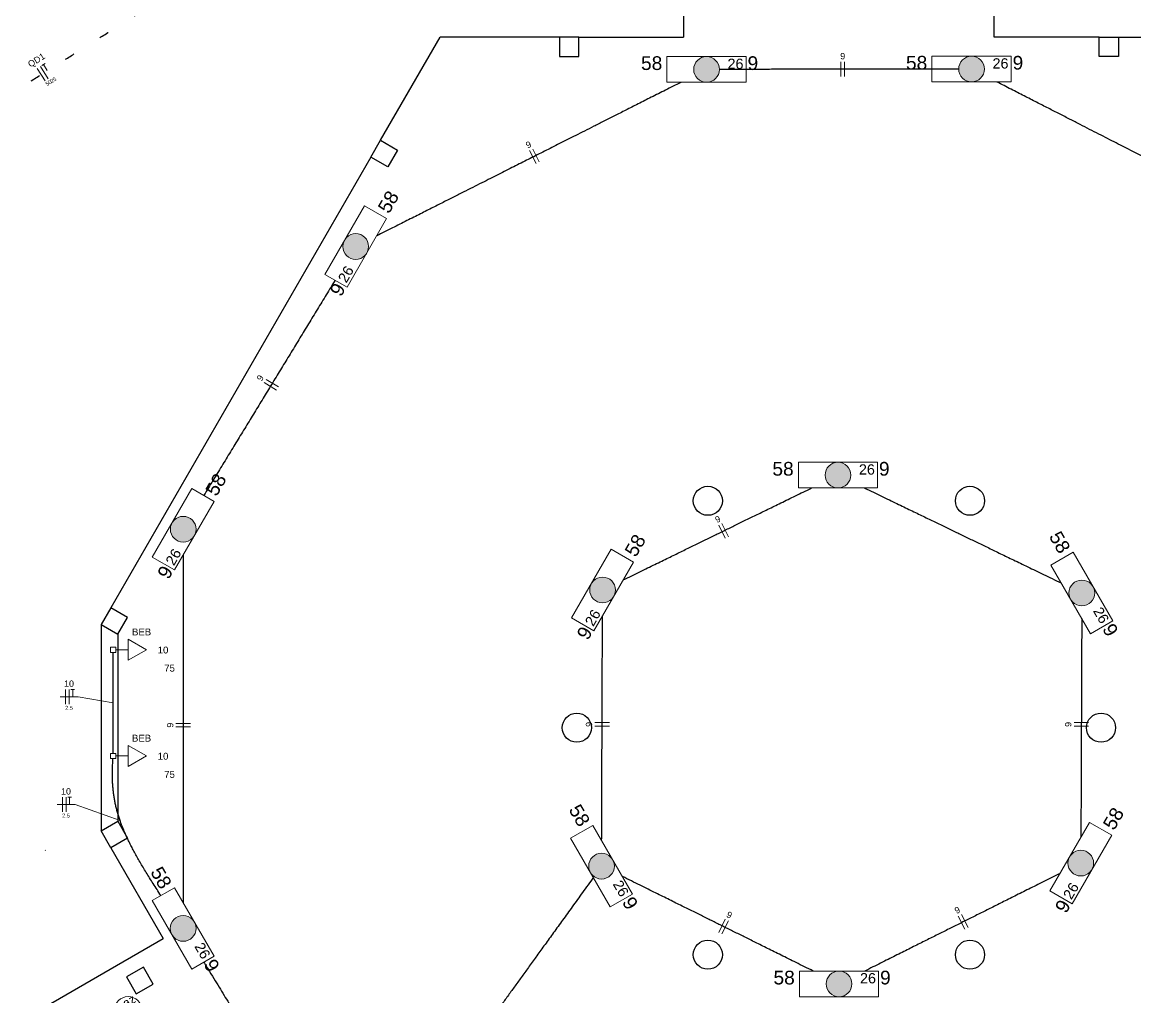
# Model space of a CAD drawing. Extents: x 210 to 779, y 61 to 241.
# Drawn here: x 480.2 to 491.66, y 195.52 to 205.56 of the extents above; entities that cross this region are included whole.
import ezdxf

# ---------------------------------------------------------------- set-up
doc = ezdxf.new("R2010")
doc.units = 0
doc.header["$LTSCALE"] = 2
doc.linetypes.add('DOT2', pattern=[3.175, 0, -3.175])
doc.layers.get('0').update_dxf_attribs({"linetype": 'CONTINUOUS'})
for name, color, linetype in [('A-PAREDE', 5, 'CONTINUOUS'), ('A-PISOS', 2, 'CONTINUOUS'), ('A-PISOS-NIVEL', 1, 'CONTINUOUS'), ('ARQ-ALV-CORTE', 5, 'CONTINUOUS')]:
    doc.layers.add(name, color=color, linetype=linetype)
for name, color, linetype, lineweight in [('EL-Condutos', 4, 'CONTINUOUS', 30), ('EL-Fios', 9, 'CONTINUOUS', 20), ('EL-Textos fios', 7, 'CONTINUOUS', 20), ('EL-Textos pontos', 5, 'CONTINUOUS', 20), ('P-SIMBOL', 5, 'CONTINUOUS', 20)]:
    doc.layers.add(name, color=color, linetype=linetype, lineweight=lineweight)
doc.styles.add('Arial', font='arial.ttf')

msp = doc.modelspace()

# ---------------------------------------------------------------- hatches: boundary and pattern name
at = {"layer": 'P-SIMBOL'}
h = msp.add_hatch(color=256, dxfattribs=at)
h.paths.add_polyline_path([(487.1201227879581, 205.0723100361877, 1), (487.385122787958, 205.0723100361877, 1)])
h.paths.add_polyline_path([(490.1150927879581, 205.0764600361877, 1), (489.8500927879581, 205.0764600361877, 1)])
msp.add_hatch(color=256, dxfattribs=at).paths.add_polyline_path([(483.505672787958, 203.2483100361877, 1), (483.770672787958, 203.2483100361877, 1)])
h = msp.add_hatch(color=256, dxfattribs=at)
h.paths.add_polyline_path([(491.2511927879581, 199.6787600361877, 1), (490.9861927879581, 199.6787600361877, 1)])
h.paths.add_polyline_path([(488.7386727879581, 200.8931600361877, 1), (488.4736727879581, 200.8931600361877, 1)])
h.paths.add_polyline_path([(486.3139727879581, 199.7097600361877, 1), (486.0489727879581, 199.7097600361877, 1)])
h.paths.add_polyline_path([(490.9752627879582, 196.8957600361877, 1), (491.2402627879582, 196.8957600361877, 1)])
h.paths.add_polyline_path([(488.7500727879581, 195.6518600361877, 1), (488.4850727879581, 195.6518600361877, 1)])
h.paths.add_polyline_path([(486.303572787958, 196.8646600361877, 1), (486.0385727879581, 196.8646600361877, 1)])
h = msp.add_hatch(color=256, dxfattribs=at)
h.paths.add_polyline_path([(483.4918727879581, 193.3366100361877, 1), (483.7568727879581, 193.3366100361877, 1)])
h.paths.add_polyline_path([(481.7283727879581, 196.2232600361877, 1), (481.993372787958, 196.2232600361877, 1)])
h.paths.add_polyline_path([(481.7291227879581, 200.3358100361877, 1), (481.9941227879581, 200.3358100361877, 1)])

# ---------------------------------------------------------------- linework, layer by layer
at = {"color": 8}
msp.add_arc((480.4500727879582, 197.0304600361877), 0.00999835, 180, 210.0000000000005, dxfattribs=at)
at = {"layer": 'A-PAREDE', "color": 251}
for points in [[(485.7365083532563, 205.2054600361878), (485.9365083532563, 205.2054600361878), (485.9365083532563, 205.4054600361877), (485.7365083532563, 205.4054600361877)], [(491.4961671688213, 205.2054600361877), (491.2961671688212, 205.2054600361877), (491.2961671688212, 205.4054600361877), (491.4961671688213, 205.4054600361877)], [(484.0678550053083, 204.242062576566), (483.9678550053083, 204.0688574958091), (483.7946499245515, 204.168857495809), (483.8946499245514, 204.342062576566)], [(481.1880255975245, 197.327256805912), (481.2880255975245, 197.1540517251551), (481.1148205167677, 197.0540517251551), (481.0148205167677, 197.227256805912)], [(481.1880255975257, 197.327256805912), (481.2880255975257, 197.1540517251551), (481.1148205167688, 197.0540517251551), (481.0148205167689, 197.227256805912)], [(481.4512709220633, 195.8234910538246), (481.2780658413064, 195.7234910538246), (481.3780658413064, 195.5502859730677), (481.5512709220633, 195.6502859730677)]]:
    msp.add_lwpolyline(points, close=True, dxfattribs=at)
for centre in [(487.2663377610374, 200.6289228557517), (487.2663377610386, 200.6289228557517), (489.9663377610374, 200.6289228557517), (489.9663377610387, 200.6289228557517), (485.9163377610374, 198.2906542655338), (485.9163377610386, 198.2906542655338), (491.3163377610373, 198.2906542655338), (487.2663377610374, 195.9523856753158), (487.2663377610374, 195.9523856753158), (489.9663377610374, 195.9523856753158), (489.9663377610387, 195.9523856753158)]:
    msp.add_circle(centre, 0.15, dxfattribs=at)
at = {"layer": 'A-PISOS', "color": 251}
msp.add_line((478.3205374160848, 194.1938920262618), (481.6547352206581, 196.1188920262652), dxfattribs=at)
at = {"layer": 'A-PISOS-NIVEL', "color": 251}
for p, q in [((487.0163377610373, 209.2599380651107), (487.0163377610373, 205.4054600361878)), ((490.2163377610373, 205.4054600361877), (490.2163377610373, 209.2599380651107)), ((483.8946499245514, 204.342062576566), (484.5086027341193, 205.4054600361878)), ((485.7365083532563, 205.4054600361877), (484.5086027341193, 205.4054600361877)), ((485.9365083532563, 205.4054600361877), (487.0163377610374, 205.4054600361878)), ((491.2961671688212, 205.4054600361877), (490.2163377610373, 205.4054600361877)), ((491.4961671688213, 205.4054600361877), (492.7240727879581, 205.4054600361877)), ((483.7946499245515, 204.1688574958091), (481.1148205167689, 199.5272568059127)), ((481.1148205167688, 197.0540517251551), (481.6547352206582, 196.1188920262653))]:
    msp.add_line(p, q, dxfattribs=at)
at = {"layer": 'ARQ-ALV-CORTE', "color": 251}
for p, q in [((481.0148205167677, 199.3540517251556), (481.0148205167678, 197.2272568059117)), ((481.1880255975246, 199.2540517251555), (481.1880255975247, 197.3272568059117))]:
    msp.add_line(p, q, dxfattribs=at)
for points in [[(481.1880255975246, 199.2540517251558), (481.2880255975246, 199.4272568059127), (481.1148205167678, 199.5272568059127), (481.0148205167678, 199.3540517251558)], [(481.1880255975258, 199.2540517251558), (481.2880255975259, 199.4272568059127), (481.114820516769, 199.5272568059127), (481.014820516769, 199.3540517251558)]]:
    msp.add_lwpolyline(points, close=True, dxfattribs=at)
at = {"layer": 'EL-Condutos', "linetype": 'DOT2', "ltscale": 0.05}
for points in [[(476.0554694256662, 202.2891259400872), (476.4669394821405, 202.5478645752527), (476.8526944065698, 202.7904331303386), (477.2145553917948, 203.0179767889328), (477.5543436306562, 203.2316407346229), (477.8738803159945, 203.4325701509965), (478.1749866406506, 203.6219102216414), (478.4594837974651, 203.8008061301453), (478.7291929792787, 203.9704030600957), (478.9859353789322, 204.1318461950805), (479.2315321892661, 204.2862807186873), (479.4678046031212, 204.4348518145037), (479.6965738133383, 204.5787046661174), (479.9196610127578, 204.7189844571162), (480.1388873942206, 204.8568363710878), (480.3560741505674, 204.9934055916197), (480.5730424746387, 205.1298373022997), (480.7916135592755, 205.2672766867155), (481.0136085973182, 205.4068689284547), (481.2408487816077, 205.549759211105), (481.4751553049846, 205.6970927182541), (481.7183493602896, 205.8500146334898), (481.9722521403633, 206.0096701403996), (482.2386848380464, 206.1772044225712), (482.5194686461799, 206.3537626635924), (482.816424757604, 206.5404900470508), (483.1313743651597, 206.7385317565342), (483.4661386616878, 206.9490329756301), (483.8225388400287, 207.1731388879263), (484.2023960930233, 207.4119946770104), (484.6075316135121, 207.6667455264701)], [(475.9992386888485, 202.0694974211335), (476.2893761233216, 201.5509249964896), (476.5610271574879, 201.0653939003215), (476.8155242409037, 200.6105225704294), (477.0541998231252, 200.1839294446129), (477.2783863537085, 199.783232960672), (477.4894162822101, 199.4060515564064), (477.6886220581861, 199.0500036696159), (477.8773361311929, 198.7127077381004), (478.0568909507865, 198.3917821996598), (478.2286189665232, 198.0848454920938), (478.3938526279595, 197.7895160532023), (478.5539243846516, 197.5034123207851), (478.7101666861554, 197.224152732642), (478.8639119820276, 196.9493557265729), (479.0164927218241, 196.6766397403777), (479.1692413551014, 196.403623211856), (479.3234903314156, 196.1279245788078), (479.4805721003231, 195.8471622790329), (479.6418191113799, 195.558954750331), (479.8085638141426, 195.2609204305022), (479.9821386581671, 194.9506777573461), (480.1638760930099, 194.6258451686626), (480.3551085682272, 194.2840411022515), (480.5571685333751, 193.9228839959127), (480.7713884380101, 193.539992287446), (480.9991007316882, 193.1329844146512), (481.2416378639659, 192.6994788153281), (481.5003322843992, 192.2370939272766), (481.7765164425446, 191.7434481882966), (482.071522787958, 191.2161600361877)]]:
    msp.add_spline(points, degree=3, dxfattribs=at)
at = {"layer": 'EL-Condutos', "linetype": 'Continuous'}
for points in [[(489.8493456065769, 205.0762585134109), (489.7398504376204, 205.0760930875285), (489.6360198251641, 205.0759363697109), (489.5374491621379, 205.0757877276817), (489.443733841472, 205.0756465291643), (489.3544692560967, 205.0755121418824), (489.2692507989421, 205.0753839335594), (489.1876738629383, 205.0752612719188), (489.1093338410156, 205.0751435246843), (489.033826126104, 205.0750300595793), (488.9607461111337, 205.0749202443275), (488.889689189035, 205.0748134466522), (488.8202507527379, 205.074709034277), (488.7520261951726, 205.0746063749255), (488.6846109092692, 205.0745048363213), (488.6176002879581, 205.0744037861877), (488.5505897241692, 205.0743025922485), (488.4831746108328, 205.074200622227), (488.414950340879, 205.0740972438468), (488.3455123072379, 205.0739918248316), (488.2744559028397, 205.0738837329046), (488.2013765206148, 205.0737723357897), (488.125869553493, 205.0736570012101), (488.0475303944046, 205.0735370968896), (487.9659544362799, 205.0734119905516), (487.8807370720488, 205.0732810499197), (487.7914736946416, 205.0731436427173), (487.6977596969885, 205.0729991366681), (487.5991904720198, 205.0728468994955), (487.4953614126652, 205.0726862989231), (487.3858679118553, 205.0725167026744)], [(486.9875478531075, 204.9385440152518), (486.8296917123577, 204.8588841504087), (486.6831293167028, 204.7849233761487), (486.5470454904169, 204.7162503355424), (486.4206250577741, 204.6524536716605), (486.3030528430485, 204.5931220275737), (486.1935136705145, 204.5378440463526), (486.0911923644459, 204.4862083710679), (485.9952737491172, 204.4378036447904), (485.9049426488022, 204.3922185105907), (485.8193838877752, 204.3490416115394), (485.7377822903105, 204.3078615907072), (485.659322680682, 204.2682670911649), (485.5831898831639, 204.2298467559832), (485.5085687220305, 204.1921892282326), (485.4346440215557, 204.1548831509839), (485.3606006060139, 204.1175171673077), (485.285623299679, 204.0796799202747), (485.2088969268253, 204.0409600529557), (485.1296063117268, 204.0009462084213), (485.0469362786579, 203.9592270297422), (484.9600716518926, 203.915391159989), (484.868197255705, 203.8690272422324), (484.7704979143692, 203.8197239195431), (484.6661584521594, 203.7670698349918), (484.5543636933499, 203.7106536316492), (484.4342984622147, 203.650063952586), (484.3051475830279, 203.5848894408727), (484.1660958800638, 203.5147187395802), (484.0163281775963, 203.4391404917791), (483.8550292998997, 203.3577433405401)], [(493.3913689476918, 203.333827213664), (493.2451649634747, 203.4085687273838), (493.1073430164079, 203.4790253566839), (492.9773106132282, 203.5454999832035), (492.8544752606728, 203.6082954885819), (492.7382444654785, 203.667714754458), (492.6280257343824, 203.7240606624711), (492.5232265741216, 203.7776360942603), (492.4232544914326, 203.8287439314647), (492.3275169930528, 203.8776870557236), (492.2354215857191, 203.924768348676), (492.1463757761684, 203.9702906919611), (492.0597870711377, 204.0145569672181), (491.975062977364, 204.057870056086), (491.8916110015843, 204.1005328402042), (491.8088386505355, 204.1428482012116), (491.7261534309546, 204.1851190207474), (491.6429628495787, 204.2276481804508), (491.5586744131446, 204.270738561961), (491.4726956283894, 204.314693046917), (491.3844340020499, 204.3598145169581), (491.2932970408634, 204.4064058537233), (491.1986922515665, 204.4547699388519), (491.1000271408964, 204.505209653983), (490.9967092155901, 204.5580278807556), (490.8881459823845, 204.6135275008091), (490.7737449480165, 204.6720113957824), (490.6529136192233, 204.7337824473148), (490.5250595027417, 204.7991435370454), (490.3895901053086, 204.8683975466134), (490.2459129336613, 204.9418473576579)], [(483.4268898594016, 202.9019303718328), (483.3807812471778, 202.8263393363144), (483.3348876968479, 202.7511008612776), (483.2891938706276, 202.676189802814), (483.2436844307327, 202.6015810170149), (483.1983440393788, 202.5272493599717), (483.1531573587818, 202.4531696877758), (483.1081090511576, 202.3793168565188), (483.0631837787217, 202.305665722292), (483.0183662036901, 202.2321911411869), (482.9736409882784, 202.1588679692948), (482.9289927947025, 202.0856710627072), (482.8844062851782, 202.0125752775156), (482.839866121921, 201.9395554698113), (482.7953569671469, 201.8665864956858), (482.7508634830718, 201.7936432112306), (482.7063703319112, 201.7207004725369), (482.6618621758808, 201.6477331356964), (482.6173236771968, 201.5747160568003), (482.5727394980746, 201.5016240919402), (482.5280943007301, 201.4284320972074), (482.4833727473791, 201.3551149286934), (482.4385595002372, 201.2816474424896), (482.3936392215203, 201.2080044946875), (482.3485965734444, 201.1341609413783), (482.3034162182249, 201.0600916386537), (482.2580828180776, 200.985771442605), (482.2125810352184, 200.9111752093237), (482.1668955318632, 200.8362777949011), (482.1210109702275, 200.7610540554287), (482.0749120125272, 200.6854788469979)], [(486.3951343814901, 199.8140423827928), (486.4830606674284, 199.8569565318026), (486.5663777941043, 199.8976209342828), (486.6454073696686, 199.9361925682807), (486.7204710022721, 199.9728284118438), (486.7918903000655, 200.0076854430195), (486.8599868711997, 200.040920639855), (486.9250823238254, 200.072690980398), (486.9874982660936, 200.1031534426957), (487.0475563061548, 200.1324650047955), (487.10557805216, 200.1607826447448), (487.1618851122599, 200.1882633405911), (487.2167990946053, 200.2150640703817), (487.270641607347, 200.241341812164), (487.3237342586359, 200.2672535439854), (487.3763986566226, 200.2929562438934), (487.4289564094581, 200.3186068899352), (487.4817291252929, 200.3443624601583), (487.5350384122781, 200.3703799326101), (487.5892058785643, 200.396816285338), (487.6445531323024, 200.4238284963894), (487.701401781643, 200.4515735438117), (487.7600734347373, 200.4802084056522), (487.8208896997356, 200.5098900599584), (487.8841721847891, 200.5407754847777), (487.9502424980483, 200.5730216581574), (488.0194222476642, 200.606785558145), (488.0920330417874, 200.6422241627878), (488.1683964885688, 200.6794944501333), (488.2488341961592, 200.7187533982288), (488.3336677727094, 200.7601579851218)], [(488.8812685817132, 200.7601964440217), (488.9711698575002, 200.7167439506715), (489.0561972151186, 200.675647190287), (489.1367071669162, 200.6367338463911), (489.2130562252407, 200.5998316025068), (489.2856009024396, 200.5647681421569), (489.3546977108609, 200.5313711488643), (489.4207031628519, 200.4994683061519), (489.4839737707608, 200.4688872975427), (489.5448660469347, 200.4394558065595), (489.6037365037219, 200.4110015167252), (489.6609416534696, 200.3833521115629), (489.7168380085257, 200.3563352745952), (489.771782081238, 200.3297786893452), (489.8261303839539, 200.3035100393357), (489.8802394290213, 200.2773570080897), (489.9344657287879, 200.25114727913), (489.9891657956013, 200.2247085359797), (490.0446961418093, 200.1978684621614), (490.1014132797595, 200.1704547411983), (490.1596737217995, 200.1422950566131), (490.2198339802772, 200.1132170919287), (490.2822505675402, 200.0830485306682), (490.3472799959363, 200.0516170563543), (490.4152787778129, 200.01875035251), (490.486603425518, 199.9842761026581), (490.5616104513991, 199.9480219903217), (490.640656367804, 199.9098156990235), (490.7240976870804, 199.8694849122865), (490.8122909215758, 199.8268573136336), (490.9055925836381, 199.7817605865878)], [(481.8615727215607, 200.0732187397707), (481.8615364331536, 199.8833875932141), (481.8615028486866, 199.7080913914128), (481.8614717851461, 199.5462919240273), (481.8614430595185, 199.3969509807178), (481.8614164887902, 199.2590303511447), (481.8613918899474, 199.1314918249684), (481.8613690799764, 199.0132971918491), (481.8613478758637, 198.9034082414471), (481.8613280945956, 198.8007867634229), (481.8613095531585, 198.7043945474367), (481.8612920685385, 198.6131933831489), (481.8612754577221, 198.5261450602198), (481.8612595376957, 198.4422113683096), (481.8612441254456, 198.3603540970788), (481.8612290379581, 198.2795350361878), (481.8612140922195, 198.1987159752966), (481.8611991052163, 198.1168587040658), (481.8611838939347, 198.0329250121557), (481.8611682753611, 197.9458766892265), (481.8611520664818, 197.8546755249387), (481.8611350842833, 197.7582833089525), (481.8611171457516, 197.6556618309283), (481.8610980678735, 197.5457728805264), (481.8610776676349, 197.4275782474071), (481.8610557620223, 197.3000397212307), (481.8610321680223, 197.1621190916577), (481.861006702621, 197.0127781483482), (481.8609791828046, 196.8509786809626), (481.8609494255596, 196.6756824791614), (481.8609172478725, 196.4858513326047)], [(486.1720459526902, 197.1300894486318), (486.1724235982993, 197.2330517761062), (486.1727817259609, 197.3306721514856), (486.1731217209181, 197.423332133881), (486.1734449684143, 197.511413282403), (486.1737528536923, 197.5952971561625), (486.1740467619953, 197.6753653142702), (486.1743280785664, 197.7519993158369), (486.1745981886486, 197.8255807199734), (486.1748584774851, 197.8964910857904), (486.1751103303191, 197.9651119723988), (486.1753551323935, 198.0318249389093), (486.1755942689516, 198.0970115444327), (486.1758291252362, 198.1610533480797), (486.1760610864907, 198.2243319089611), (486.1762915379581, 198.2872287861877), (486.1765218648814, 198.3501255388703), (486.1767534525039, 198.4134037261197), (486.1769876860685, 198.4774449070466), (486.1772259508182, 198.5426306407618), (486.1774696319965, 198.6093424863761), (486.1777201148463, 198.6779620030003), (486.1779787846106, 198.7488707497451), (486.1782470265326, 198.8224502857213), (486.1785262258553, 198.8990821700396), (486.1788177678218, 198.979147961811), (486.1791230376755, 199.063029220146), (486.1794434206591, 199.1511075041556), (486.1797803020159, 199.2437643729504), (486.180135066989, 199.3413813856414), (486.1805091008214, 199.4443401013391)], [(491.1176641343218, 199.4169264457898), (491.1172664959634, 199.3157039011419), (491.1168899871455, 199.2198555329147), (491.1165331006935, 199.1289979910983), (491.1161943294329, 199.0427479256826), (491.1158721661889, 198.9607219866577), (491.1155651037869, 198.8825368240138), (491.1152716350524, 198.8078090877408), (491.1149902528106, 198.7361554278288), (491.114719449887, 198.6671924942681), (491.114457719107, 198.6005369370484), (491.1142035532957, 198.5358054061599), (491.1139554452787, 198.4726145515928), (491.1137118878814, 198.4105810233371), (491.1134713739291, 198.3493214713827), (491.1132323962472, 198.2884525457199), (491.1129934476609, 198.2275908963386), (491.1127530209959, 198.1663531732289), (491.1125096090773, 198.1043560263809), (491.1122617047305, 198.0412161057847), (491.112007800781, 197.9765500614303), (491.1117463900542, 197.9099745433078), (491.1114759653752, 197.8411062014072), (491.1111950195696, 197.7695616857187), (491.1109020454628, 197.6949576462322), (491.1105955358799, 197.6169107329378), (491.1102739836466, 197.5350375958257), (491.109935881588, 197.4489548848858), (491.1095797225298, 197.3582792501083), (491.109203999297, 197.2626273414831), (491.1088072047151, 197.1616158090004)], [(481.1400727879581, 198.0264142381785), (481.1400727879581, 198.0759012268519), (481.1400727879581, 198.122320047892), (481.1400727879581, 198.1658895862595), (481.1400727879581, 198.2068287269151), (481.1400727879581, 198.2453563548194), (481.1400727879581, 198.2816913549332), (481.1400727879581, 198.3160526122171), (481.1400727879581, 198.3486590116318), (481.1400727879581, 198.3797294381379), (481.1400727879581, 198.4094827766961), (481.1400727879581, 198.4381379122671), (481.1400727879581, 198.4659137298117), (481.1400727879581, 198.4930291142903), (481.1400727879581, 198.5197029506637), (481.1400727879581, 198.5461541238926), (481.1400727879581, 198.5726015189377), (481.1400727879581, 198.5992640207595), (481.1400727879581, 198.6263605143189), (481.1400727879581, 198.6541098845765), (481.1400727879581, 198.6827310164929), (481.1400727879581, 198.7124427950287), (481.1400727879581, 198.7434641051448), (481.1400727879581, 198.7760138318017), (481.1400727879581, 198.8103108599601), (481.1400727879581, 198.8465740745807), (481.1400727879581, 198.8850223606242), (481.1400727879581, 198.9258746030513), (481.1400727879581, 198.9693496868225), (481.1400727879581, 199.0156664968986), (481.1400727879581, 199.0650439182403)], [(481.6322718702961, 196.5617301777377), (481.5913240077544, 196.6242670377491), (481.5524103068172, 196.6845955242284), (481.5154935814845, 196.742836720058), (481.4805366457561, 196.7991117081206), (481.447502313632, 196.8535415712987), (481.4163533991121, 196.9062473924749), (481.387052716196, 196.9573502545317), (481.359563078884, 197.0069712403516), (481.3338473011759, 197.0552314328173), (481.3098681970714, 197.1022519148113), (481.2875885805705, 197.1481537692161), (481.2669712656732, 197.1930580789143), (481.2479790663793, 197.2370859267884), (481.2305747966887, 197.280358395721), (481.2147212706014, 197.3229965685947), (481.2003813021173, 197.365121528292), (481.187517705236, 197.4068543576955), (481.1760932939576, 197.4483161396877), (481.1660708822822, 197.4896279571512), (481.1574132842096, 197.5309108929685), (481.1500833137393, 197.5722860300222), (481.1440437848717, 197.6138744511948), (481.1392575116066, 197.6557972393689), (481.1356873079437, 197.6981754774271), (481.1332959878831, 197.7411302482519), (481.1320463654245, 197.7847826347259), (481.1319012545678, 197.8292537197316), (481.1328234693132, 197.8746645861515), (481.1347758236604, 197.9211363168683), (481.1377211316092, 197.9687899947644)], [(490.8938560784046, 196.7889121757097), (490.8079745246187, 196.7460138377729), (490.7258354531889, 196.7049849314955), (490.6471770285987, 196.6656946580957), (490.571737415331, 196.628012218792), (490.4992547778693, 196.5918068148027), (490.4294672806968, 196.5569476473463), (490.3621130882967, 196.5233039176412), (490.2969303651524, 196.4907448269057), (490.2336572757471, 196.4591395763582), (490.1720319845642, 196.4283573672172), (490.1117926560867, 196.3982674007011), (490.0526774547982, 196.3687388780281), (489.9944245451816, 196.3396410004167), (489.9367720917206, 196.3108429690853), (489.8794582588982, 196.2822139852524), (489.8222212111977, 196.2536232501362), (489.7647991131024, 196.2249399649552), (489.7069301290956, 196.1960333309277), (489.6483524236606, 196.1667725492723), (489.5888041612805, 196.1370268212071), (489.5280235064387, 196.1066653479508), (489.4657486236186, 196.0755573307215), (489.4017176773032, 196.0435719707378), (489.335668831976, 196.010578469218), (489.2673402521201, 195.9764460273806), (489.1964701022189, 195.9410438464438), (489.1227965467556, 195.9042411276262), (489.0460577502136, 195.865907072146), (488.9659918770761, 195.8259108812217), (488.8823370918263, 195.7841217560718)], [(486.0880413662783, 196.7496347654125), (485.9752743849129, 196.5934161574127), (485.869420316823, 196.4467741450551), (485.7699853825442, 196.3090246750004), (485.6764758026123, 196.1794836939095), (485.5883977975628, 196.057467148443), (485.5052575879316, 195.9422909852618), (485.4265613942543, 195.8332711510265), (485.3518154370666, 195.7297235923979), (485.2805259369041, 195.6309642560368), (485.2121991143027, 195.536309088604), (485.1463411897979, 195.4450740367601), (485.0824583839255, 195.356575047166), (485.0200569172212, 195.2701280664824), (484.9586430102206, 195.18504904137), (484.8977228834593, 195.1006539184896), (484.8368027574732, 195.016258644502), (484.775388852798, 194.9311791660678), (484.7129873899692, 194.844731429848), (484.6491045895227, 194.7562313825031), (484.583246671994, 194.664994970694), (484.5149198579189, 194.5703381410815), (484.4436303678329, 194.4715768403262), (484.3688844222721, 194.3680270150889), (484.2901882417717, 194.2590046120304), (484.2070480468678, 194.1438255778114), (484.1189700580958, 194.0218058590928), (484.0254604959916, 193.8922614025351), (483.9260255810908, 193.7545081547993), (483.820171533929, 193.607862062546), (483.7074045750421, 193.4516390724361)], [(488.3517661403865, 195.7836385075801), (488.2612369139095, 195.828519747788), (488.1760902766399, 195.8707323201139), (488.0959341904255, 195.9104705820595), (488.0203766171147, 195.947928891127), (487.9490255185555, 195.9833016048182), (487.8814888565961, 196.0167830806351), (487.8173745930849, 196.0485676760796), (487.7562906898698, 196.0788497486536), (487.697845108799, 196.1078236558591), (487.6416458117207, 196.1356837551981), (487.5873007604831, 196.1626244041724), (487.5344179169344, 196.1888399602841), (487.4826052429226, 196.214524781035), (487.4314707002961, 196.239873223927), (487.3806222509029, 196.2650796464623), (487.3296678565912, 196.2903384061426), (487.2782154792091, 196.31584386047), (487.2258730806049, 196.3417903669463), (487.1722486226268, 196.3683722830735), (487.1169500671227, 196.3957839663536), (487.059585375941, 196.4242197742884), (486.9997625109298, 196.45387406438), (486.9370894339373, 196.4849411941303), (486.8711741068116, 196.5176155210411), (486.8016244914009, 196.5520914026145), (486.7280485495533, 196.5885631963524), (486.650054243117, 196.6272252597567), (486.5672495339404, 196.6682719503295), (486.4792423838713, 196.7118976255724), (486.3856407547581, 196.7582966429877)], [(482.0730265917924, 195.8759950437609), (482.133067420685, 195.777716814141), (482.1899218187194, 195.6846542519467), (482.2438173880997, 195.5964348013693), (482.29498173103, 195.5126859066), (482.3436424497145, 195.4330350118302), (482.3900271463575, 195.3571095612512), (482.434363423163, 195.2845369990542), (482.4768788823351, 195.2149447694306), (482.5178011260783, 195.1479603165716), (482.5573577565963, 195.0832110846685), (482.5957763760937, 195.0203245179127), (482.6332845867744, 194.9589280604954), (482.6701099908426, 194.8986491566079), (482.7064801905024, 194.8391152504416), (482.7426227879581, 194.7799537861877), (482.7787653854138, 194.7207922080376), (482.8151355850736, 194.6612579601824), (482.8519609891418, 194.6009784868135), (482.8894691998225, 194.5395812321223), (482.9278878193198, 194.4766936403), (482.9674444498378, 194.4119431555379), (483.008366693581, 194.3449572220273), (483.0508821527531, 194.2753632839595), (483.0952184295587, 194.2027887855258), (483.1416031262016, 194.1268611709174), (483.1902638448863, 194.0472078843258), (483.2414281878166, 193.9634563699421), (483.2953237571967, 193.8752340719578), (483.3521781552311, 193.782168434564), (483.4122189841237, 193.6838869019521)]]:
    msp.add_spline(points, degree=3, dxfattribs=at)
at = {"layer": 'EL-Fios'}
for p, q in [((488.636372787958, 204.9994100361877), (488.636372787958, 205.1494100361877)), ((488.6738727879581, 204.9994100361877), (488.6738727879581, 205.1494100361877)), ((480.437872787958, 204.9562100361877), (480.3580227879581, 205.0832100361878)), ((480.4696227879581, 204.9762100361877), (480.3897727879581, 205.1031600361877)), ((480.4045727879581, 205.1125100361877), (480.438422787958, 205.1338100361877)), ((480.4614227879582, 205.0596600361878), (480.4215227879581, 205.1231600361877)), ((485.4959227879581, 204.1018100361877), (485.4283227879581, 204.2357100361877)), ((485.5294227879581, 204.1187100361877), (485.4618227879581, 204.2526100361877)), ((482.8236727879581, 201.7690100361877), (482.695622787958, 201.8471100361877)), ((482.843222787958, 201.8010100361877), (482.715172787958, 201.8791600361877)), ((487.4435727879581, 200.2423100361877), (487.3777727879581, 200.3771100361877)), ((487.4772727879582, 200.2587600361877), (487.4114727879581, 200.3935600361877)), ((480.6477727879581, 198.5350600361877), (480.6477727879581, 198.6850600361877)), ((480.685272787958, 198.5350600361877), (480.685272787958, 198.6850600361877)), ((480.7027727879581, 198.6850600361877), (480.7427727879581, 198.6850600361877)), ((480.7227727879581, 198.6100600361877), (480.7227727879581, 198.6850600361877)), ((481.9362227879581, 198.3358100361877), (481.786222787958, 198.3358100361877)), ((481.9362227879581, 198.2983100361877), (481.786222787958, 198.2983100361877)), ((486.251272787958, 198.3434600361877), (486.1012727879581, 198.3434600361877)), ((486.251272787958, 198.3059600361877), (486.1012727879581, 198.3059600361877)), ((491.188232787958, 198.3435100361877), (491.0382277879581, 198.3435100361877)), ((491.188232787958, 198.3060100361877), (491.0382277879581, 198.3060100361877)), ((480.6164227879581, 197.4253600361877), (480.6164227879581, 197.5753600361877)), ((480.653922787958, 197.4253600361877), (480.653922787958, 197.5753600361877)), ((480.6714227879581, 197.5753600361877), (480.7114227879582, 197.5753600361877)), ((480.6914227879581, 197.5003600361877), (480.6914227879581, 197.5753600361877)), ((489.9129627879581, 196.2151100361877), (489.8459277879581, 196.3493100361877)), ((489.9465077879581, 196.2318600361877), (489.879477787958, 196.3660600361877)), ((487.3778227879581, 196.1827600361877), (487.4444227879581, 196.3171600361877)), ((487.4114227879581, 196.1661100361877), (487.4780227879581, 196.3005100361877))]:
    msp.add_line(p, q, dxfattribs=at)
at = {"layer": 'EL-Textos fios'}
for p, q in [((480.780272787958, 198.6100600361877), (480.5947727879581, 198.6100600361877)), ((481.1400727879581, 198.5466100361877), (480.780272787958, 198.6100600361877)), ((480.7489227879581, 197.5003600361877), (480.563422787958, 197.5003600361877)), ((481.2109227879581, 197.3338100361877), (480.7489227879581, 197.5003600361877))]:
    msp.add_line(p, q, dxfattribs=at)
at = {"layer": 'P-SIMBOL'}
for p, q in [((486.8446227879581, 204.9398100361877), (486.8446227879581, 205.2048100361878)), ((487.6606227879581, 205.2048100361878), (486.8446227879581, 205.2048100361878)), ((487.6606227879581, 204.9398100361877), (487.6606227879581, 205.2048100361878)), ((489.5745877879581, 204.9439600361877), (489.5745877879581, 205.2089600361877)), ((490.3905977879581, 205.2089600361877), (489.5745877879581, 205.2089600361877)), ((490.3905977879581, 204.9439600361877), (490.3905977879581, 205.2089600361877)), ((487.6606227879581, 204.9398100361877), (486.8446227879581, 204.9398100361877)), ((490.3905977879581, 204.9439600361877), (489.5745877879581, 204.9439600361877)), ((483.3194227879581, 202.9612100361877), (483.727422787958, 203.6679100361877)), ((483.727422787958, 203.6679100361877), (483.9569227879581, 203.5354100361877)), ((483.548922787958, 202.8287100361877), (483.9569227879581, 203.5354100361877)), ((483.3194227879581, 202.9612100361877), (483.548922787958, 202.8287100361877)), ((488.1981727879581, 200.7606600361877), (488.1981727879581, 201.0256600361877)), ((489.0142227879581, 201.0256600361877), (488.1981727879581, 201.0256600361877)), ((489.0141727879581, 200.7606600361877), (489.0142227879581, 201.0256600361877)), ((481.5428727879581, 200.0487600361877), (481.9508727879581, 200.7554100361877)), ((481.9508727879581, 200.7554100361877), (482.1803727879581, 200.6229100361877)), ((489.0141727879581, 200.7606600361877), (488.1981727879581, 200.7606600361877)), ((481.7723727879581, 199.9162600361877), (482.1803727879581, 200.6229100361877)), ((485.8627227879581, 199.4226600361878), (486.2707227879581, 200.1293600361877)), ((486.2707227879581, 200.1293600361877), (486.5002227879581, 199.9968600361877)), ((481.5428727879581, 200.0487600361877), (481.7723727879581, 199.9162600361877)), ((486.0922227879581, 199.2901600361877), (486.5002227879581, 199.9968600361877)), ((490.799947787958, 199.9658600361877), (491.0294427879581, 200.0983600361877)), ((491.4374377879581, 199.3916600361877), (491.0294427879581, 200.0983600361877)), ((491.2079427879581, 199.2592100361877), (490.799947787958, 199.9658600361877)), ((485.8627227879581, 199.4226600361878), (486.0922227879581, 199.2901600361877)), ((491.2079427879581, 199.2592100361877), (491.4374377879581, 199.3916600361877)), ((481.2946227879581, 199.2019600361877), (481.4821227879581, 199.0937100361877)), ((481.2946227879581, 198.9854600361877), (481.2946227879581, 199.2019600361877)), ((481.113572787958, 199.0672100361877), (481.113572787958, 199.1202600361877)), ((481.113572787958, 199.1202600361877), (481.1665727879582, 199.1202600361877)), ((481.1665727879582, 199.1202600361877), (481.1665727879582, 199.0672100361877)), ((481.2946227879581, 199.0937100361877), (481.1665727879582, 199.0937100361877)), ((481.4821227879581, 199.0937100361877), (481.2946227879581, 198.9854600361877)), ((481.1665727879582, 199.0672100361877), (481.113572787958, 199.0672100361877)), ((481.2946227879581, 198.1077100361877), (481.4821227879581, 197.9995100361877)), ((481.2946227879581, 197.8912100361877), (481.2946227879581, 198.1077100361877)), ((481.113572787958, 197.9729600361877), (481.113572787958, 198.0260100361877)), ((481.113572787958, 198.0260100361877), (481.1665727879582, 198.0260100361877)), ((481.1665727879582, 197.9729600361877), (481.113572787958, 197.9729600361877)), ((481.1665727879582, 198.0260100361877), (481.1665727879582, 197.9729600361877)), ((481.2946227879581, 197.9995100361877), (481.1665727879582, 197.9995100361877)), ((481.4821227879581, 197.9995100361877), (481.2946227879581, 197.8912100361877)), ((485.852322787958, 197.1517600361877), (486.0818227879581, 197.2842600361877)), ((486.4898227879581, 196.5775600361877), (486.0818227879581, 197.2842600361877)), ((490.7890077879582, 196.6087100361877), (491.1970227879581, 197.3153600361877)), ((491.1970227879581, 197.3153600361877), (491.4265177879581, 197.1828600361877)), ((486.2603227879582, 196.4450600361877), (485.852322787958, 197.1517600361877)), ((491.0185027879581, 196.4762100361877), (491.4265177879581, 197.1828600361877)), ((481.5421227879581, 196.5103600361877), (481.7716227879581, 196.6428600361877)), ((482.1796227879581, 195.9361600361877), (481.7716227879581, 196.6428600361877)), ((486.2603227879582, 196.4450600361877), (486.4898227879581, 196.5775600361877)), ((490.7890077879582, 196.6087100361877), (491.0185027879581, 196.4762100361877)), ((481.950122787958, 195.8036600361877), (481.5421227879581, 196.5103600361877)), ((481.950122787958, 195.8036600361877), (482.1796227879581, 195.9361600361877)), ((488.2095727879581, 195.5193600361877), (488.2095727879581, 195.7843600361877)), ((489.0255727879581, 195.7843600361877), (488.2095727879581, 195.7843600361877)), ((489.0255727879581, 195.5193600361877), (489.0255727879581, 195.7843600361877)), ((489.0255727879581, 195.5193600361877), (488.2095727879581, 195.5193600361877))]:
    msp.add_line(p, q, dxfattribs=at)
for centre, radius in [((487.252622787958, 205.0723100361877), 0.1325), ((489.9825927879581, 205.0764600361877), 0.1325), ((483.638172787958, 203.2483100361877), 0.1325), ((488.6061727879581, 200.8931600361877), 0.1325), ((481.8616227879581, 200.3358100361877), 0.1325), ((486.1814727879581, 199.7097600361877), 0.1325), ((491.1186927879581, 199.6787600361877), 0.1325), ((491.1077627879582, 196.8957600361877), 0.1325), ((486.1710727879581, 196.8646600361877), 0.1325), ((481.860872787958, 196.2232600361877), 0.1325), ((488.6175727879581, 195.6518600361877), 0.1325), ((481.2931727879581, 195.3794100361877), 0.14125)]:
    msp.add_circle(centre, radius, dxfattribs=at)

# ---------------------------------------------------------------- texts
at = {"layer": 'EL-Textos fios', "attachment_point": 8, "line_spacing_factor": 0.7979999999999999, "style": 'Arial'}
for s, insert, char_height, width, rotation in [('QD1', (480.3761010549457, 205.1252036612966), 0.065305, 0.235098, 32.160121040693106), ('50', (480.48594171068, 204.9153006680122), 0.040595, 0.097428, 32.160121040693106), ('25', (480.5334417106801, 204.9453006680122), 0.040595, 0.097428, 32.160121040693106), ('9', (485.4333634706207, 204.2676995702846), 0.065305, 0.078366, 26.780047344414676), ('9', (482.6831748828353, 201.8766826741359), 0.065305, 0.078366, 58.61931201983452), ('9', (487.383120534179, 200.4088271581711), 0.065305, 0.078366, 26.01228389893938), ('9', (481.7600221379581, 198.3169600361877), 0.065305, 0.078366, 90.00021045914971), ('9', (486.0750221379581, 198.3249600361877), 0.065305, 0.078366, 90.00021045914971), ('9', (491.012022137958, 198.3249600361877), 0.065305, 0.078366, 90.00021045914971), ('9', (489.8509424634727, 196.3812392313402), 0.065305, 0.078366, 26.545134648411043), ('9', (487.47264451966, 196.3322683884647), 0.065305, 0.078366, 333.63332410467837)]:
    msp.add_mtext(s, dxfattribs=dict(at, insert=insert, char_height=char_height, width=width, rotation=rotation))
for s, insert, char_height, width in [('9', (488.6550727879581, 205.1755106861877), 0.065305, 0.078366), ('10', (480.6850727879581, 198.7110106861877), 0.065305, 0.156732), ('2.5', (480.6850727879581, 198.4748563861877), 0.040595, 0.146142), ('10', (480.6540727879581, 197.6015106861877), 0.065305, 0.156732), ('2.5', (480.6540727879581, 197.3653563861877), 0.040595, 0.146142)]:
    msp.add_mtext(s, dxfattribs=dict(at, insert=insert, char_height=char_height, width=width))
at = {"layer": 'EL-Textos pontos', "line_spacing_factor": 0.7979999999999999, "style": 'Arial'}
for s, insert, char_height, width, attachment_point in [('58', (486.796572787958, 205.0645560361877), 0.1412, 0.33888, 9), ('9', (487.7845727879581, 205.0645560361877), 0.1412, 0.16944, 9), ('58', (489.5260727879581, 205.0685560361877), 0.1412, 0.33888, 9), ('9', (490.5150727879581, 205.0685560361877), 0.1412, 0.16944, 9), ('58', (488.1500727879581, 200.8855560361878), 0.1412, 0.33888, 9), ('9', (489.138072787958, 200.8855560361878), 0.1412, 0.16944, 9), ('BEB', (481.432572787958, 199.2422580361877), 0.0706, 0.25416, 8), ('10', (481.653572787958, 199.0547580361877), 0.0706, 0.16944, 8), ('75', (481.720572787958, 198.8677580361877), 0.0706, 0.16944, 8), ('BEB', (481.432572787958, 198.1477580361877), 0.0706, 0.25416, 8), ('10', (481.653572787958, 197.9607580361877), 0.0706, 0.16944, 8), ('75', (481.720572787958, 197.7732580361877), 0.0706, 0.16944, 8), ('58', (488.1615727879581, 195.6440560361877), 0.1412, 0.33888, 9), ('9', (489.1495727879581, 195.6440560361877), 0.1412, 0.16944, 9)]:
    msp.add_mtext(s, dxfattribs=dict(at, insert=insert, char_height=char_height, width=width, attachment_point=attachment_point))
for s, insert, char_height, width, attachment_point, rotation in [('58', (483.9822194682434, 203.5767580361877), 0.1412, 0.33888, 7, 60.0001403060998), ('9', (483.4872194682433, 202.7207580361877), 0.1412, 0.16944, 7, 60.0001403060998), ('58', (482.2057194682433, 200.6642580361877), 0.1412, 0.33888, 7, 60.0001403060998), ('58', (486.5252194682433, 200.0382580361877), 0.1412, 0.33888, 7, 60.0001403060998), ('58', (490.8839261076728, 200.0702580361877), 0.1412, 0.33888, 9, 299.9998596939002), ('9', (481.7107194682433, 199.8082580361877), 0.1412, 0.16944, 7, 60.0001403060998), ('9', (486.0312194682434, 199.1822580361877), 0.1412, 0.16944, 7, 60.0001403060998), ('9', (491.3779261076727, 199.2142580361877), 0.1412, 0.16944, 9, 299.9998596939002), ('58', (485.9359261076729, 197.2562580361877), 0.1412, 0.33888, 9, 299.9998596939002), ('58', (491.4517194682433, 197.2237580361877), 0.1412, 0.33888, 7, 60.0001403060998), ('58', (481.6264261076729, 196.6142580361877), 0.1412, 0.33888, 9, 299.9998596939002), ('9', (486.4309261076729, 196.3992580361877), 0.1412, 0.16944, 9, 299.9998596939002), ('9', (490.9577194682434, 196.3677580361877), 0.1412, 0.16944, 7, 60.0001403060998), ('9', (482.1204261076728, 195.7582580361878), 0.1412, 0.16944, 9, 299.9998596939002), ('az', (481.3260115379581, 195.4356808610094), 0.08825, 0.2118, 8, 30.0000701530499)]:
    msp.add_mtext(s, dxfattribs=dict(at, insert=insert, char_height=char_height, width=width, attachment_point=attachment_point, rotation=rotation))
at = {"layer": 'P-SIMBOL', "char_height": 0.1059, "width": 0.25416, "attachment_point": 9, "line_spacing_factor": 0.7979999999999999, "style": 'Arial'}
for insert in [(487.6330727879582, 205.0759070361877), (490.3630727879581, 205.0799070361877), (488.9865727879581, 200.8969070361877), (488.9980727879582, 195.6554070361877)]:
    msp.add_mtext('26', dxfattribs=dict(at, insert=insert))
at = {"layer": 'P-SIMBOL', "char_height": 0.1059, "width": 0.25416, "line_spacing_factor": 0.7979999999999999, "style": 'Arial'}
for insert, attachment_point, rotation in [((483.5428081031467, 202.8639340644088), 7, 60.0001403060998), ((481.766307798172, 199.9514335361877), 7, 60.0001403060998), ((491.3118380827096, 199.3509330079613), 9, 299.9998596939002), ((486.0863074932066, 199.3254330079614), 7, 60.0001403060998), ((486.3643377777442, 196.5369335361877), 9, 299.9998596939002), ((491.0123081031467, 196.5114340644088), 7, 60.0001403060998), ((482.0543377777441, 195.8954335361877), 9, 299.9998596939002)]:
    msp.add_mtext('26', dxfattribs=dict(at, insert=insert, attachment_point=attachment_point, rotation=rotation))

doc.saveas('drawing.dxf')
